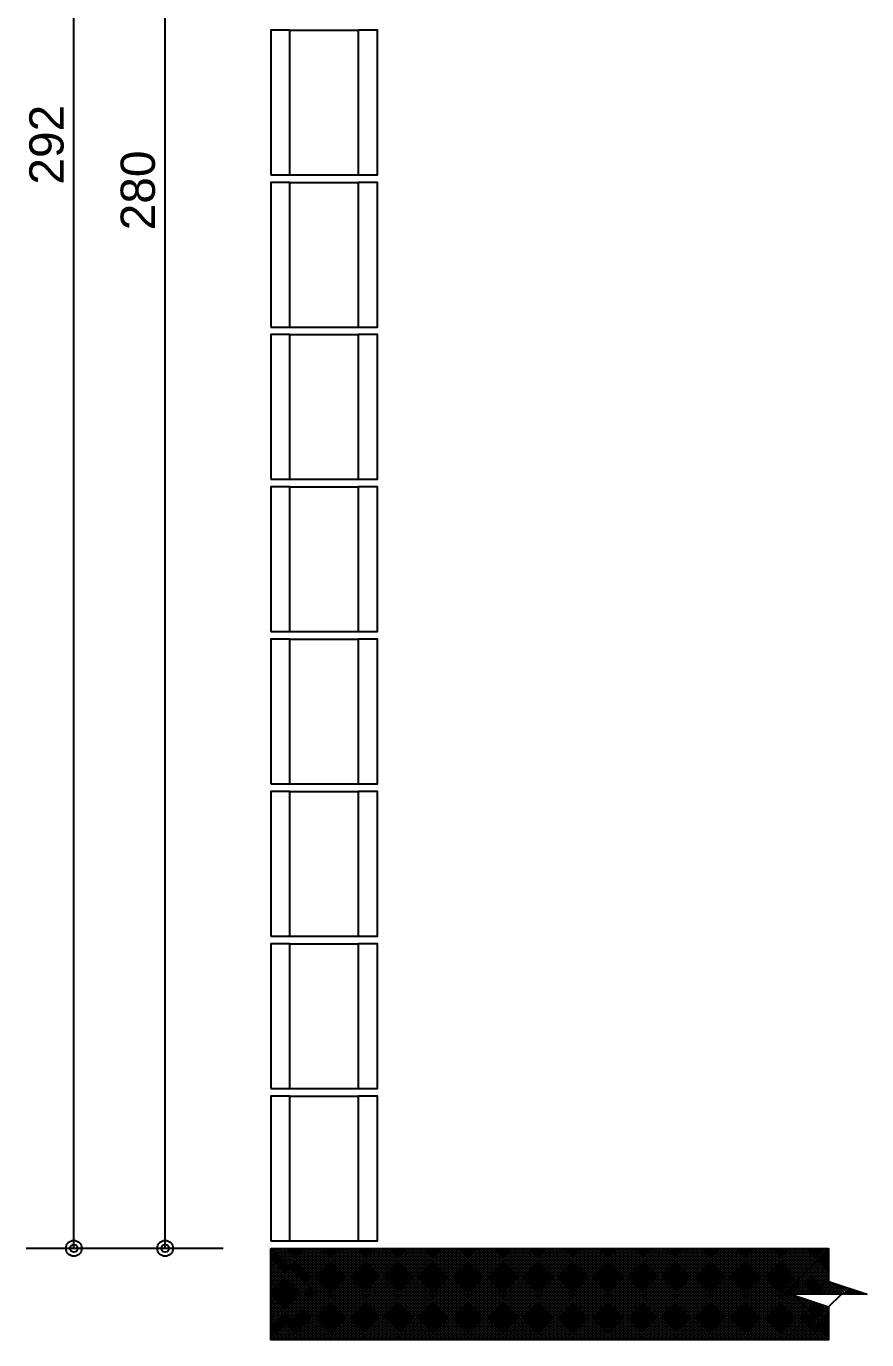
# Model space of a CAD drawing. Extents: x 0 to 119, y 0 to 84.
# Drawn here: x 21.48 to 25.9, y 18.78 to 25.68 of the extents above; entities that cross this region are included whole.
import ezdxf

# ---------------------------------------------------------------- set-up
doc = ezdxf.new("R2010")
doc.units = 0
doc.header["$MEASUREMENT"] = 0
for name, color, linetype in [('10', 252, 'CONTINUOUS'), ('29', 9, 'CONTINUOUS'), ('32', 250, 'CONTINUOUS'), ('6', 178, 'CONTINUOUS')]:
    doc.layers.add(name, color=color, linetype=linetype)
doc.styles.add('TQS_ARIAL', font='arial.ttf')

msp = doc.modelspace()

# ---------------------------------------------------------------- linework, layer by layer
at = {"layer": '10', "color": 252, "linetype": 'Continuous'}
for p, q in [((22.865137, 25.657477), (23.225137, 25.657477)), ((22.865137, 24.897477), (23.225137, 24.897477)), ((22.865137, 24.857477), (23.225137, 24.857477)), ((22.865137, 24.097477), (23.225137, 24.097477)), ((22.865137, 24.057477), (23.225137, 24.057477)), ((22.865137, 23.297477), (23.225137, 23.297477)), ((22.865137, 23.257477), (23.225137, 23.257477)), ((22.865137, 22.497477), (23.225137, 22.497477)), ((22.865137, 22.457477), (23.225137, 22.457477)), ((22.865137, 21.697477), (23.225137, 21.697477)), ((22.865137, 21.657477), (23.225137, 21.657477)), ((22.865137, 21.657477), (23.225137, 21.657477)), ((22.865137, 20.897477), (23.225137, 20.897477)), ((22.865137, 20.857477), (23.225137, 20.857477)), ((22.865137, 20.097477), (23.225137, 20.097477)), ((22.865137, 20.097477), (23.225137, 20.097477)), ((22.865137, 20.057477), (23.225137, 20.057477)), ((22.865137, 20.057477), (23.225137, 20.057477)), ((22.865137, 19.297477), (23.225137, 19.297477))]:
    msp.add_line(p, q, dxfattribs=at)
for points in [[(22.765137, 24.897477), (22.865137, 24.897477), (22.865137, 25.657477), (22.765137, 25.657477), (22.765137, 24.897477)], [(23.225137, 24.897477), (23.325137, 24.897477), (23.325137, 25.657477), (23.225137, 25.657477), (23.225137, 24.897477)], [(22.765137, 24.097477), (22.865137, 24.097477), (22.865137, 24.857477), (22.765137, 24.857477), (22.765137, 24.097477)], [(23.225137, 24.097477), (23.325137, 24.097477), (23.325137, 24.857477), (23.225137, 24.857477), (23.225137, 24.097477)], [(22.765137, 23.297477), (22.865137, 23.297477), (22.865137, 24.057477), (22.765137, 24.057477), (22.765137, 23.297477)], [(23.225137, 23.297477), (23.325137, 23.297477), (23.325137, 24.057477), (23.225137, 24.057477), (23.225137, 23.297477)], [(22.765137, 22.497477), (22.865137, 22.497477), (22.865137, 23.257477), (22.765137, 23.257477), (22.765137, 22.497477)], [(23.225137, 22.497477), (23.325137, 22.497477), (23.325137, 23.257477), (23.225137, 23.257477), (23.225137, 22.497477)], [(22.765137, 21.697477), (22.865137, 21.697477), (22.865137, 22.457477), (22.765137, 22.457477), (22.765137, 21.697477)], [(23.225137, 21.697477), (23.325137, 21.697477), (23.325137, 22.457477), (23.225137, 22.457477), (23.225137, 21.697477)], [(22.765137, 20.897477), (22.865137, 20.897477), (22.865137, 21.657477), (22.765137, 21.657477), (22.765137, 20.897477)], [(23.225137, 20.897477), (23.325137, 20.897477), (23.325137, 21.657477), (23.225137, 21.657477), (23.225137, 20.897477)], [(22.765137, 20.097477), (22.865137, 20.097477), (22.865137, 20.857477), (22.765137, 20.857477), (22.765137, 20.097477)], [(23.225137, 20.097477), (23.325137, 20.097477), (23.325137, 20.857477), (23.225137, 20.857477), (23.225137, 20.097477)], [(22.765137, 19.297477), (22.865137, 19.297477), (22.865137, 20.057477), (22.765137, 20.057477), (22.765137, 19.297477)], [(23.225137, 19.297477), (23.325137, 19.297477), (23.325137, 20.057477), (23.225137, 20.057477), (23.225137, 19.297477)]]:
    msp.add_lwpolyline(points, dxfattribs=at)
at = {"layer": '29', "color": 9, "linetype": 'Continuous'}
for p, q in [((22.765137, 18.777477), (23.24556, 19.257477)), ((22.765137, 18.791197), (23.231418, 19.257477)), ((22.765137, 18.805339), (23.217275, 19.257477)), ((22.765137, 18.819482), (23.203133, 19.257477)), ((22.765137, 18.833624), (23.188991, 19.257477)), ((22.765137, 18.847766), (23.174849, 19.257477)), ((22.765137, 18.861908), (23.160707, 19.257477)), ((22.765137, 18.87605), (23.146565, 19.257477)), ((22.765137, 18.890192), (23.132423, 19.257477)), ((22.765137, 18.904334), (23.118281, 19.257477)), ((22.765137, 18.918477), (23.104138, 19.257477)), ((22.765137, 18.932619), (23.089996, 19.257477)), ((22.765137, 18.946761), (23.075854, 19.257477)), ((22.765137, 18.960903), (23.061712, 19.257477)), ((22.765137, 18.975045), (23.04757, 19.257477)), ((22.765137, 18.989187), (23.033428, 19.257477)), ((22.765137, 19.003329), (23.019286, 19.257477)), ((22.765137, 19.017477), (23.005143, 19.257477)), ((22.765137, 19.031614), (22.991001, 19.257477)), ((22.765137, 19.045756), (22.976859, 19.257477)), ((22.765137, 19.059898), (22.962717, 19.257477)), ((22.765137, 19.07404), (22.948575, 19.257477)), ((22.765137, 19.088182), (22.934433, 19.257477)), ((22.765137, 19.102324), (22.920291, 19.257477)), ((22.765137, 19.116466), (22.906148, 19.257477)), ((22.765137, 19.130609), (22.892006, 19.257477)), ((22.765137, 19.144751), (22.877864, 19.257477)), ((22.765137, 19.158893), (22.863722, 19.257477)), ((22.765137, 19.173035), (22.84958, 19.257477)), ((22.765137, 19.187177), (22.835438, 19.257477)), ((22.765137, 19.201319), (22.821296, 19.257477)), ((22.765137, 19.215461), (22.807154, 19.257477)), ((22.765137, 19.229604), (22.793011, 19.257477)), ((22.765137, 19.243746), (22.778869, 19.257477)), ((22.765137, 19.251148), (23.238807, 18.777477)), ((22.77295, 19.257477), (23.25295, 18.777477)), ((22.779702, 18.777477), (23.259702, 19.257477)), ((22.787092, 19.257477), (23.267092, 18.777477)), ((22.793844, 18.777477), (23.273844, 19.257477)), ((22.801234, 19.257477), (23.281234, 18.777477)), ((22.807986, 18.777477), (23.287986, 19.257477)), ((22.815376, 19.257477), (23.295376, 18.777477)), ((22.822128, 18.777477), (23.302128, 19.257477)), ((22.829518, 19.257477), (23.309518, 18.777477)), ((22.83627, 18.777477), (23.31627, 19.257477)), ((22.84366, 19.257477), (23.32366, 18.777477)), ((22.850413, 18.777477), (23.330413, 19.257477)), ((22.857802, 19.257477), (23.337802, 18.777477)), ((22.864555, 18.777477), (23.344555, 19.257477)), ((22.871945, 19.257477), (23.351945, 18.777477)), ((22.878697, 18.777477), (23.358697, 19.257477)), ((22.886087, 19.257477), (23.366087, 18.777477)), ((22.892839, 18.777477), (23.372839, 19.257477)), ((22.900229, 19.257477), (23.380229, 18.777477)), ((22.906981, 18.777477), (23.386981, 19.257477)), ((22.914371, 19.257477), (23.394371, 18.777477)), ((22.921123, 18.777477), (23.401123, 19.257477)), ((22.928513, 19.257477), (23.408513, 18.777477)), ((22.935265, 18.777477), (23.415265, 19.257477)), ((22.942655, 19.257477), (23.422655, 18.777477)), ((22.949408, 18.777477), (23.429408, 19.257477)), ((22.956797, 19.257477), (23.436797, 18.777477)), ((22.96355, 18.777477), (23.44355, 19.257477)), ((22.970939, 19.257477), (23.450939, 18.777477)), ((22.977692, 18.777477), (23.457692, 19.257477)), ((22.985082, 19.257477), (23.465082, 18.777477)), ((22.991834, 18.777477), (23.471834, 19.257477)), ((22.999224, 19.257477), (23.479224, 18.777477)), ((23.005976, 18.777477), (23.485976, 19.257477)), ((23.013366, 19.257477), (23.493366, 18.777477)), ((23.020118, 18.777477), (23.500118, 19.257477)), ((23.027508, 19.257477), (23.507508, 18.777477)), ((23.03426, 18.777477), (23.51426, 19.257477)), ((23.04165, 19.257477), (23.52165, 18.777477)), ((23.048402, 18.777477), (23.528402, 19.257477)), ((23.055792, 19.257477), (23.535792, 18.777477)), ((23.062545, 18.777477), (23.542545, 19.257477)), ((23.069934, 19.257477), (23.549934, 18.777477)), ((23.076687, 18.777477), (23.556687, 19.257477)), ((23.084077, 19.257477), (23.564077, 18.777477)), ((23.090829, 18.777477), (23.570829, 19.257477)), ((23.098219, 19.257477), (23.578219, 18.777477)), ((23.104971, 18.777477), (23.584971, 19.257477)), ((23.112361, 19.257477), (23.592361, 18.777477)), ((23.119113, 18.777477), (23.599113, 19.257477)), ((23.126503, 19.257477), (23.606503, 18.777477)), ((23.133255, 18.777477), (23.613255, 19.257477)), ((23.140645, 19.257477), (23.620645, 18.777477)), ((23.147397, 18.777477), (23.627397, 19.257477)), ((23.154787, 19.257477), (23.634787, 18.777477)), ((23.16154, 18.777477), (23.64154, 19.257477)), ((23.168929, 19.257477), (23.648929, 18.777477)), ((23.175682, 18.777477), (23.655682, 19.257477)), ((23.183072, 19.257477), (23.663072, 18.777477)), ((23.189824, 18.777477), (23.669824, 19.257477)), ((23.197214, 19.257477), (23.677214, 18.777477)), ((23.203966, 18.777477), (23.683966, 19.257477)), ((23.211356, 19.257477), (23.691356, 18.777477)), ((23.218108, 18.777477), (23.698108, 19.257477)), ((23.225498, 19.257477), (23.705498, 18.777477)), ((23.23225, 18.777477), (23.71225, 19.257477)), ((23.23964, 19.257477), (23.71964, 18.777477)), ((23.246392, 18.777477), (23.726392, 19.257477)), ((23.253782, 19.257477), (23.733782, 18.777477)), ((23.260534, 18.777477), (23.740534, 19.257477)), ((23.267924, 19.257477), (23.747924, 18.777477)), ((23.274677, 18.777477), (23.754677, 19.257477)), ((23.282066, 19.257477), (23.762066, 18.777477)), ((23.288819, 18.777477), (23.768819, 19.257477)), ((23.296209, 19.257477), (23.776209, 18.777477)), ((23.302961, 18.777477), (23.782961, 19.257477)), ((23.310351, 19.257477), (23.790351, 18.777477)), ((23.317103, 18.777477), (23.797103, 19.257477)), ((23.324493, 19.257477), (23.804493, 18.777477)), ((23.331245, 18.777477), (23.811245, 19.257477)), ((23.338635, 19.257477), (23.818635, 18.777477)), ((23.345387, 18.777477), (23.825387, 19.257477)), ((23.352777, 19.257477), (23.832777, 18.777477)), ((23.359529, 18.777477), (23.839529, 19.257477)), ((23.366919, 19.257477), (23.846919, 18.777477)), ((23.373672, 18.777477), (23.853672, 19.257477)), ((23.381061, 19.257477), (23.861061, 18.777477)), ((23.387814, 18.777477), (23.867814, 19.257477)), ((23.395204, 19.257477), (23.875204, 18.777477)), ((23.401956, 18.777477), (23.881956, 19.257477)), ((23.409346, 19.257477), (23.889346, 18.777477)), ((23.416098, 18.777477), (23.896098, 19.257477)), ((23.423488, 19.257477), (23.903488, 18.777477)), ((23.43024, 18.777477), (23.91024, 19.257477)), ((23.43763, 19.257477), (23.91763, 18.777477)), ((23.444382, 18.777477), (23.924382, 19.257477)), ((23.451772, 19.257477), (23.931772, 18.777477)), ((23.458524, 18.777477), (23.938524, 19.257477)), ((23.465914, 19.257477), (23.945914, 18.777477)), ((23.472667, 18.777477), (23.952667, 19.257477)), ((23.480056, 19.257477), (23.960056, 18.777477)), ((23.486809, 18.777477), (23.966809, 19.257477)), ((23.494198, 19.257477), (23.974198, 18.777477)), ((23.500951, 18.777477), (23.980951, 19.257477)), ((23.508341, 19.257477), (23.988341, 18.777477)), ((23.515093, 18.777477), (23.995093, 19.257477)), ((23.522483, 19.257477), (24.002483, 18.777477)), ((23.529235, 18.777477), (24.009235, 19.257477)), ((23.536625, 19.257477), (24.016625, 18.777477)), ((23.543377, 18.777477), (24.023377, 19.257477)), ((23.550767, 19.257477), (24.030767, 18.777477)), ((23.557519, 18.777477), (24.037519, 19.257477)), ((23.564909, 19.257477), (24.044909, 18.777477)), ((23.571661, 18.777477), (24.051661, 19.257477)), ((23.579051, 19.257477), (24.059051, 18.777477)), ((23.585804, 18.777477), (24.065804, 19.257477)), ((23.593193, 19.257477), (24.073193, 18.777477)), ((23.599946, 18.777477), (24.079946, 19.257477)), ((23.607336, 19.257477), (24.087336, 18.777477)), ((23.614088, 18.777477), (24.094088, 19.257477)), ((23.621478, 19.257477), (24.101478, 18.777477)), ((23.62823, 18.777477), (24.10823, 19.257477)), ((23.63562, 19.257477), (24.11562, 18.777477)), ((23.642372, 18.777477), (24.122372, 19.257477)), ((23.649762, 19.257477), (24.129762, 18.777477)), ((23.656514, 18.777477), (24.136514, 19.257477)), ((23.663904, 19.257477), (24.143904, 18.777477)), ((23.670656, 18.777477), (24.150656, 19.257477)), ((23.678046, 19.257477), (24.158046, 18.777477)), ((23.684799, 18.777477), (24.164799, 19.257477)), ((23.692188, 19.257477), (24.172188, 18.777477)), ((23.698941, 18.777477), (24.178941, 19.257477)), ((23.706331, 19.257477), (24.186331, 18.777477)), ((23.713083, 18.777477), (24.193083, 19.257477)), ((23.720473, 19.257477), (24.200473, 18.777477)), ((23.727225, 18.777477), (24.207225, 19.257477)), ((23.734615, 19.257477), (24.214615, 18.777477)), ((23.741367, 18.777477), (24.221367, 19.257477)), ((23.748757, 19.257477), (24.228757, 18.777477)), ((23.755509, 18.777477), (24.235509, 19.257477)), ((23.762899, 19.257477), (24.242899, 18.777477)), ((23.769651, 18.777477), (24.249651, 19.257477)), ((23.777041, 19.257477), (24.257041, 18.777477)), ((23.783794, 18.777477), (24.263794, 19.257477)), ((23.791183, 19.257477), (24.271183, 18.777477)), ((23.797936, 18.777477), (24.277936, 19.257477)), ((23.805325, 19.257477), (24.285325, 18.777477)), ((23.812078, 18.777477), (24.292078, 19.257477)), ((23.819468, 19.257477), (24.299468, 18.777477)), ((23.82622, 18.777477), (24.30622, 19.257477)), ((23.83361, 19.257477), (24.31361, 18.777477)), ((23.840362, 18.777477), (24.320362, 19.257477)), ((23.847752, 19.257477), (24.327752, 18.777477)), ((23.854504, 18.777477), (24.334504, 19.257477)), ((23.861894, 19.257477), (24.341894, 18.777477)), ((23.868646, 18.777477), (24.348646, 19.257477)), ((23.876036, 19.257477), (24.356036, 18.777477)), ((23.882788, 18.777477), (24.362788, 19.257477)), ((23.890178, 19.257477), (24.370178, 18.777477)), ((23.896931, 18.777477), (24.376931, 19.257477)), ((23.90432, 19.257477), (24.38432, 18.777477)), ((23.911073, 18.777477), (24.391073, 19.257477)), ((23.918463, 19.257477), (24.398463, 18.777477)), ((23.925215, 18.777477), (24.405215, 19.257477)), ((23.932605, 19.257477), (24.412605, 18.777477)), ((23.939357, 18.777477), (24.419357, 19.257477)), ((23.946747, 19.257477), (24.426747, 18.777477)), ((23.953499, 18.777477), (24.433499, 19.257477)), ((23.960889, 19.257477), (24.440889, 18.777477)), ((23.967641, 18.777477), (24.447641, 19.257477)), ((23.975031, 19.257477), (24.455031, 18.777477)), ((23.981783, 18.777477), (24.461783, 19.257477)), ((23.989173, 19.257477), (24.469173, 18.777477)), ((23.995926, 18.777477), (24.475926, 19.257477)), ((24.003315, 19.257477), (24.483315, 18.777477)), ((24.010068, 18.777477), (24.490068, 19.257477)), ((24.017458, 19.257477), (24.497458, 18.777477)), ((24.02421, 18.777477), (24.50421, 19.257477)), ((24.0316, 19.257477), (24.5116, 18.777477)), ((24.038352, 18.777477), (24.518352, 19.257477)), ((24.045742, 19.257477), (24.525742, 18.777477)), ((24.052494, 18.777477), (24.532494, 19.257477)), ((24.059884, 19.257477), (24.539884, 18.777477)), ((24.066636, 18.777477), (24.546636, 19.257477)), ((24.074026, 19.257477), (24.554026, 18.777477)), ((24.080778, 18.777477), (24.560778, 19.257477)), ((24.088168, 19.257477), (24.568168, 18.777477)), ((24.09492, 18.777477), (24.57492, 19.257477)), ((24.10231, 19.257477), (24.58231, 18.777477)), ((24.109063, 18.777477), (24.589063, 19.257477)), ((24.116452, 19.257477), (24.596452, 18.777477)), ((24.123205, 18.777477), (24.603205, 19.257477)), ((24.130595, 19.257477), (24.610595, 18.777477)), ((24.137347, 18.777477), (24.617347, 19.257477)), ((24.144737, 19.257477), (24.624737, 18.777477)), ((24.151489, 18.777477), (24.631489, 19.257477)), ((24.158879, 19.257477), (24.638879, 18.777477)), ((24.165631, 18.777477), (24.645631, 19.257477)), ((24.173021, 19.257477), (24.653021, 18.777477)), ((24.179773, 18.777477), (24.659773, 19.257477)), ((24.187163, 19.257477), (24.667163, 18.777477)), ((24.193915, 18.777477), (24.673915, 19.257477)), ((24.201305, 19.257477), (24.681305, 18.777477)), ((24.208058, 18.777477), (24.688058, 19.257477)), ((24.215447, 19.257477), (24.695447, 18.777477)), ((24.2222, 18.777477), (24.7022, 19.257477)), ((24.22959, 19.257477), (24.70959, 18.777477)), ((24.236342, 18.777477), (24.716342, 19.257477)), ((24.243732, 19.257477), (24.723732, 18.777477)), ((24.250484, 18.777477), (24.730484, 19.257477)), ((24.257874, 19.257477), (24.737874, 18.777477)), ((24.264626, 18.777477), (24.744626, 19.257477)), ((24.272016, 19.257477), (24.752016, 18.777477)), ((24.278768, 18.777477), (24.758768, 19.257477)), ((24.286158, 19.257477), (24.766158, 18.777477)), ((24.29291, 18.777477), (24.77291, 19.257477)), ((24.3003, 19.257477), (24.7803, 18.777477)), ((24.307053, 18.777477), (24.787053, 19.257477)), ((24.314442, 19.257477), (24.794442, 18.777477)), ((24.321195, 18.777477), (24.801195, 19.257477)), ((24.328584, 19.257477), (24.808584, 18.777477)), ((24.335337, 18.777477), (24.815337, 19.257477)), ((24.342727, 19.257477), (24.822727, 18.777477)), ((24.349479, 18.777477), (24.829479, 19.257477)), ((24.356869, 19.257477), (24.836869, 18.777477)), ((24.363621, 18.777477), (24.843621, 19.257477)), ((24.371011, 19.257477), (24.851011, 18.777477)), ((24.377763, 18.777477), (24.857763, 19.257477)), ((24.385153, 19.257477), (24.865153, 18.777477)), ((24.391905, 18.777477), (24.871905, 19.257477)), ((24.399295, 19.257477), (24.879295, 18.777477)), ((24.406047, 18.777477), (24.886047, 19.257477)), ((24.413437, 19.257477), (24.893437, 18.777477)), ((24.42019, 18.777477), (24.90019, 19.257477)), ((24.427579, 19.257477), (24.907579, 18.777477)), ((24.434332, 18.777477), (24.914332, 19.257477)), ((24.441722, 19.257477), (24.921722, 18.777477)), ((24.448474, 18.777477), (24.928474, 19.257477)), ((24.455864, 19.257477), (24.935864, 18.777477)), ((24.462616, 18.777477), (24.942616, 19.257477)), ((24.470006, 19.257477), (24.950006, 18.777477)), ((24.476758, 18.777477), (24.956758, 19.257477)), ((24.484148, 19.257477), (24.964148, 18.777477)), ((24.4909, 18.777477), (24.9709, 19.257477)), ((24.49829, 19.257477), (24.97829, 18.777477)), ((24.505042, 18.777477), (24.985042, 19.257477)), ((24.512432, 19.257477), (24.992432, 18.777477)), ((24.519185, 18.777477), (24.999185, 19.257477)), ((24.526574, 19.257477), (25.006574, 18.777477)), ((24.533327, 18.777477), (25.013327, 19.257477)), ((24.540717, 19.257477), (25.020717, 18.777477)), ((24.547469, 18.777477), (25.027469, 19.257477)), ((24.554859, 19.257477), (25.034859, 18.777477)), ((24.561611, 18.777477), (25.041611, 19.257477)), ((24.569001, 19.257477), (25.049001, 18.777477)), ((24.575753, 18.777477), (25.055753, 19.257477)), ((24.583143, 19.257477), (25.063143, 18.777477)), ((24.589895, 18.777477), (25.069895, 19.257477)), ((24.597285, 19.257477), (25.077285, 18.777477)), ((24.604037, 18.777477), (25.084037, 19.257477)), ((24.611427, 19.257477), (25.091427, 18.777477)), ((24.61818, 18.777477), (25.09818, 19.257477)), ((24.625569, 19.257477), (25.105569, 18.777477)), ((24.632322, 18.777477), (25.112322, 19.257477)), ((24.639711, 19.257477), (25.119711, 18.777477)), ((24.646464, 18.777477), (25.126464, 19.257477)), ((24.653854, 19.257477), (25.133854, 18.777477)), ((24.660606, 18.777477), (25.140606, 19.257477)), ((24.667996, 19.257477), (25.147996, 18.777477)), ((24.674748, 18.777477), (25.154748, 19.257477)), ((24.682138, 19.257477), (25.162138, 18.777477)), ((24.68889, 18.777477), (25.16889, 19.257477)), ((24.69628, 19.257477), (25.17628, 18.777477)), ((24.703032, 18.777477), (25.183032, 19.257477)), ((24.710422, 19.257477), (25.190422, 18.777477)), ((24.717174, 18.777477), (25.197174, 19.257477)), ((24.724564, 19.257477), (25.204564, 18.777477)), ((24.731317, 18.777477), (25.211317, 19.257477)), ((24.738706, 19.257477), (25.218706, 18.777477)), ((24.745459, 18.777477), (25.225459, 19.257477)), ((24.752849, 19.257477), (25.232849, 18.777477)), ((24.759601, 18.777477), (25.239601, 19.257477)), ((24.766991, 19.257477), (25.246991, 18.777477)), ((24.773743, 18.777477), (25.253743, 19.257477)), ((24.781133, 19.257477), (25.261133, 18.777477)), ((24.787885, 18.777477), (25.267885, 19.257477)), ((24.795275, 19.257477), (25.275275, 18.777477)), ((24.802027, 18.777477), (25.282027, 19.257477)), ((24.809417, 19.257477), (25.289417, 18.777477)), ((24.816169, 18.777477), (25.296169, 19.257477)), ((24.823559, 19.257477), (25.303559, 18.777477)), ((24.830312, 18.777477), (25.310312, 19.257477)), ((24.837701, 19.257477), (25.317701, 18.777477)), ((24.844454, 18.777477), (25.324454, 19.257477)), ((24.851844, 19.257477), (25.331844, 18.777477)), ((24.858596, 18.777477), (25.338596, 19.257477)), ((24.865986, 19.257477), (25.345986, 18.777477)), ((24.872738, 18.777477), (25.352738, 19.257477)), ((24.880128, 19.257477), (25.360128, 18.777477)), ((24.88688, 18.777477), (25.36688, 19.257477)), ((24.89427, 19.257477), (25.37427, 18.777477)), ((24.901022, 18.777477), (25.381022, 19.257477)), ((24.908412, 19.257477), (25.388412, 18.777477)), ((24.915164, 18.777477), (25.395164, 19.257477)), ((24.922554, 19.257477), (25.402554, 18.777477)), ((24.929306, 18.777477), (25.409306, 19.257477)), ((24.936696, 19.257477), (25.416696, 18.777477)), ((24.943449, 18.777477), (25.423449, 19.257477)), ((24.950838, 19.257477), (25.430838, 18.777477)), ((24.957591, 18.777477), (25.437591, 19.257477)), ((24.964981, 19.257477), (25.444981, 18.777477)), ((24.971733, 18.777477), (25.451733, 19.257477)), ((24.979123, 19.257477), (25.459123, 18.777477)), ((24.985875, 18.777477), (25.465875, 19.257477)), ((24.993265, 19.257477), (25.473265, 18.777477)), ((25.000017, 18.777477), (25.480017, 19.257477)), ((25.007407, 19.257477), (25.487407, 18.777477)), ((25.014159, 18.777477), (25.494159, 19.257477)), ((25.021549, 19.257477), (25.501549, 18.777477)), ((25.028301, 18.777477), (25.508301, 19.257477)), ((25.035691, 19.257477), (25.515691, 18.777477)), ((25.042444, 18.777477), (25.522444, 19.257477)), ((25.049833, 19.257477), (25.529833, 18.777477)), ((25.056586, 18.777477), (25.536586, 19.257477)), ((25.063976, 19.257477), (25.543976, 18.777477)), ((25.070728, 18.777477), (25.550728, 19.257477)), ((25.078118, 19.257477), (25.558118, 18.777477)), ((25.08487, 18.777477), (25.56487, 19.257477)), ((25.09226, 19.257477), (25.57226, 18.777477)), ((25.099012, 18.777477), (25.579012, 19.257477)), ((25.106402, 19.257477), (25.586402, 18.777477)), ((25.113154, 18.777477), (25.593154, 19.257477)), ((25.120544, 19.257477), (25.600544, 18.777477)), ((25.127296, 18.777477), (25.607296, 19.257477)), ((25.134686, 19.257477), (25.614686, 18.777477)), ((25.141439, 18.777477), (25.621439, 19.257477)), ((25.148828, 19.257477), (25.628828, 18.777477)), ((25.155581, 18.777477), (25.635581, 19.257477)), ((25.16297, 19.257477), (25.64297, 18.777477)), ((25.169723, 18.777477), (25.649723, 19.257477)), ((25.177113, 19.257477), (25.657113, 18.777477)), ((25.183865, 18.777477), (25.663865, 19.257477)), ((25.191255, 19.257477), (25.671255, 18.777477)), ((25.198007, 18.777477), (25.678007, 19.257477)), ((25.205397, 19.257477), (25.685397, 18.777477)), ((25.212149, 18.777477), (25.692149, 19.257477)), ((25.219539, 19.257477), (25.695473, 18.781544)), ((25.233681, 19.257477), (25.695473, 18.795686)), ((25.247823, 19.257477), (25.695473, 18.809828)), ((25.261965, 19.257477), (25.501965, 19.017477)), ((25.276108, 19.257477), (25.516108, 19.017477)), ((25.29025, 19.257477), (25.53025, 19.017477)), ((25.304392, 19.257477), (25.544392, 19.017477)), ((25.318534, 19.257477), (25.558534, 19.017477)), ((25.332676, 19.257477), (25.572676, 19.017477)), ((25.346818, 19.257477), (25.586818, 19.017477)), ((25.36096, 19.257477), (25.60096, 19.017477)), ((25.375103, 19.257477), (25.615103, 19.017477)), ((25.389245, 19.257477), (25.629245, 19.017477)), ((25.403387, 19.257477), (25.643387, 19.017477)), ((25.417529, 19.257477), (25.657529, 19.017477)), ((25.431671, 19.257477), (25.671671, 19.017477)), ((25.445813, 19.257477), (25.685813, 19.017477)), ((25.459955, 19.257477), (25.699955, 19.017477)), ((25.474097, 19.257477), (25.714097, 19.017477)), ((25.48824, 19.257477), (25.72824, 19.017477)), ((25.502382, 19.257477), (25.742382, 19.017477)), ((25.516524, 19.257477), (25.756524, 19.017477)), ((25.530666, 19.257477), (25.695473, 19.092671)), ((25.544808, 19.257477), (25.695473, 19.106813)), ((25.55895, 19.257477), (25.695473, 19.120955)), ((25.573092, 19.257477), (25.695473, 19.135097)), ((25.587235, 19.257477), (25.695473, 19.149239)), ((25.601377, 19.257477), (25.695473, 19.163381)), ((25.615519, 19.257477), (25.695473, 19.177523)), ((25.629661, 19.257477), (25.695473, 19.191666)), ((25.643803, 19.257477), (25.695473, 19.205808)), ((25.657945, 19.257477), (25.695473, 19.21995)), ((25.672087, 19.257477), (25.695473, 19.234092)), ((25.68623, 19.257477), (25.695473, 19.248234)), ((22.765137, 19.237005), (23.224665, 18.777477)), ((22.765137, 19.222863), (23.210523, 18.777477)), ((22.765137, 19.208721), (23.196381, 18.777477)), ((22.765137, 19.194579), (23.182239, 18.777477)), ((25.226291, 18.777477), (25.695473, 19.246659)), ((25.240433, 18.777477), (25.695473, 19.232517)), ((25.254576, 18.777477), (25.695473, 19.218375)), ((25.508718, 19.017477), (25.695473, 19.204233)), ((25.52286, 19.017477), (25.695473, 19.190091)), ((22.765137, 19.180437), (23.168097, 18.777477)), ((22.765137, 19.166295), (23.153955, 18.777477)), ((22.765137, 19.152153), (23.139812, 18.777477)), ((22.765137, 19.13801), (23.12567, 18.777477)), ((22.765137, 19.123868), (23.111528, 18.777477)), ((25.537002, 19.017477), (25.695473, 19.175948)), ((25.551144, 19.017477), (25.695473, 19.161806)), ((25.565286, 19.017477), (25.695473, 19.147664)), ((25.579428, 19.017477), (25.695473, 19.133522)), ((25.593571, 19.017477), (25.695473, 19.11938)), ((22.765137, 19.109726), (23.097386, 18.777477)), ((22.765137, 19.095584), (23.083244, 18.777477)), ((22.765137, 19.081442), (23.069102, 18.777477)), ((22.765137, 19.0673), (23.05496, 18.777477)), ((22.765137, 19.053158), (23.040818, 18.777477)), ((25.607713, 19.017477), (25.695473, 19.105238)), ((25.621855, 19.017477), (25.695473, 19.091096)), ((25.635997, 19.017477), (25.700866, 19.082346)), ((25.650139, 19.017477), (25.711472, 19.078811)), ((25.664281, 19.017477), (25.722079, 19.075275)), ((25.678423, 19.017477), (25.732686, 19.07174)), ((25.692566, 19.017477), (25.743292, 19.068204)), ((25.706708, 19.017477), (25.753899, 19.064669)), ((25.708263, 19.079881), (25.770666, 19.017477)), ((25.72085, 19.017477), (25.764505, 19.061133)), ((25.729476, 19.07281), (25.784808, 19.017477)), ((25.734992, 19.017477), (25.775112, 19.057598)), ((25.749134, 19.017477), (25.785719, 19.054062)), ((25.750689, 19.065739), (25.79895, 19.017477)), ((25.771902, 19.058668), (25.813092, 19.017477)), ((25.777418, 19.017477), (25.806932, 19.046991)), ((25.793116, 19.051596), (25.827235, 19.017477)), ((25.814329, 19.044525), (25.841377, 19.017477)), ((22.765137, 19.039015), (23.026675, 18.777477)), ((22.765137, 19.024873), (23.012533, 18.777477)), ((22.765137, 19.010731), (22.998391, 18.777477)), ((22.765137, 18.996589), (22.984249, 18.777477)), ((22.765137, 18.982447), (22.970107, 18.777477)), ((25.268718, 18.777477), (25.505407, 19.014166)), ((25.28286, 18.777477), (25.516013, 19.010631)), ((25.297002, 18.777477), (25.52662, 19.007095)), ((25.311144, 18.777477), (25.537226, 19.00356)), ((25.325286, 18.777477), (25.547833, 19.000024)), ((25.339428, 18.777477), (25.55844, 18.996489)), ((25.353571, 18.777477), (25.569046, 18.992953)), ((25.367713, 18.777477), (25.579653, 18.989418)), ((25.381855, 18.777477), (25.590259, 18.985882)), ((25.395997, 18.777477), (25.600866, 18.982346)), ((25.410139, 18.777477), (25.611473, 18.978811)), ((25.424281, 18.777477), (25.622079, 18.975275)), ((25.505212, 19.014231), (25.695473, 18.82397)), ((25.526425, 19.00716), (25.695473, 18.838112)), ((25.547638, 19.000089), (25.695473, 18.852254)), ((25.568851, 18.993018), (25.695473, 18.866396)), ((25.590065, 18.985947), (25.695473, 18.880539)), ((25.611278, 18.978876), (25.695473, 18.894681)), ((25.695473, 18.950811), (25.763276, 19.017477)), ((25.79156, 19.017477), (25.817539, 19.043456)), ((25.805703, 19.017477), (25.828145, 19.03992)), ((25.819845, 19.017477), (25.838752, 19.036384)), ((25.833987, 19.017477), (25.849358, 19.032849)), ((25.835542, 19.037454), (25.855519, 19.017477)), ((25.848129, 19.017477), (25.859965, 19.029313)), ((25.856755, 19.030383), (25.869661, 19.017477)), ((25.862271, 19.017477), (25.870572, 19.025778)), ((25.876413, 19.017477), (25.881178, 19.022242)), ((25.877968, 19.023312), (25.883803, 19.017477)), ((25.890555, 19.017477), (25.891785, 19.018707)), ((22.765137, 18.968305), (22.955965, 18.777477)), ((22.765137, 18.954163), (22.941823, 18.777477)), ((22.765137, 18.940021), (22.92768, 18.777477)), ((22.765137, 18.925878), (22.913538, 18.777477)), ((22.765137, 18.911736), (22.899396, 18.777477)), ((25.438423, 18.777477), (25.632686, 18.97174)), ((25.452566, 18.777477), (25.643292, 18.968204)), ((25.466708, 18.777477), (25.653899, 18.964669)), ((25.48085, 18.777477), (25.664506, 18.961133)), ((25.494992, 18.777477), (25.675112, 18.957598)), ((25.509134, 18.777477), (25.685719, 18.954062)), ((25.523276, 18.777477), (25.695473, 18.949674)), ((25.537418, 18.777477), (25.695473, 18.935532)), ((25.55156, 18.777477), (25.695473, 18.92139)), ((25.565703, 18.777477), (25.695473, 18.907248)), ((25.632491, 18.971805), (25.695473, 18.908823)), ((25.653704, 18.964734), (25.695473, 18.922965)), ((25.674917, 18.957663), (25.695473, 18.937107)), ((22.765137, 18.897594), (22.885254, 18.777477)), ((22.765137, 18.883452), (22.871112, 18.777477)), ((22.765137, 18.86931), (22.85697, 18.777477)), ((22.765137, 18.855168), (22.842828, 18.777477)), ((22.765137, 18.841026), (22.828686, 18.777477)), ((25.579845, 18.777477), (25.695473, 18.893106)), ((25.593987, 18.777477), (25.695473, 18.878964)), ((25.608129, 18.777477), (25.695473, 18.864821)), ((25.622271, 18.777477), (25.695473, 18.850679)), ((22.765137, 18.826883), (22.814543, 18.777477)), ((22.765137, 18.812741), (22.800401, 18.777477)), ((22.765137, 18.798599), (22.786259, 18.777477)), ((22.765137, 18.784457), (22.772117, 18.777477)), ((25.636413, 18.777477), (25.695473, 18.836537)), ((25.650555, 18.777477), (25.695473, 18.822395)), ((25.664698, 18.777477), (25.695473, 18.808253)), ((25.67884, 18.777477), (25.695473, 18.794111)), ((25.692982, 18.777477), (25.695473, 18.779969))]:
    msp.add_line(p, q, dxfattribs=at)
msp.add_lwpolyline([(22.765137, 19.257477), (25.695473, 19.257477), (25.695473, 19.084144), (25.895473, 19.017477), (25.495473, 19.017477), (25.695473, 18.950811), (25.695473, 18.777477), (22.765137, 18.777477), (22.765137, 18.950811), (22.765137, 19.017477), (22.765137, 19.084144), (22.765137, 19.257477)], dxfattribs=at)
at = {"layer": '32', "color": 250, "linetype": 'Continuous'}
for p, q in [((21.731162, 19.257477), (21.731162, 30.937477)), ((22.210826, 19.257477), (22.210826, 30.457477)), ((22.265137, 19.257477), (21.481162, 19.257477)), ((22.515137, 19.257477), (21.960826, 19.257477)), ((22.515137, 19.257477), (22.515137, 19.257477)), ((22.765137, 19.257477), (22.765137, 19.257477)), ((22.765137, 19.257477), (22.765137, 19.257477)), ((22.765137, 19.257477), (22.765137, 19.257477)), ((22.765137, 19.257477), (22.765137, 19.257477)), ((22.765137, 18.777477), (22.765137, 18.777477))]:
    msp.add_line(p, q, dxfattribs=at)
for centre, radius in [((21.731162, 19.257477), 0.041625), ((21.731162, 19.257477), 0.02075), ((22.210826, 19.257477), 0.041625), ((22.210826, 19.257477), 0.02075)]:
    msp.add_circle(centre, radius, dxfattribs=at)
at = {"layer": '6', "color": 178, "linetype": 'Continuous'}
msp.add_lwpolyline([(22.765137, 19.257477), (25.695473, 19.257477), (25.695473, 19.084144), (25.895473, 19.017477), (25.495473, 19.017477), (25.695473, 18.950811), (25.695473, 18.777477), (22.765137, 18.777477), (22.765137, 18.950811), (22.765137, 19.017477), (22.765137, 19.084144), (22.765137, 19.257477)], dxfattribs=at)

# ---------------------------------------------------------------- texts
at = {"layer": '32', "color": 250, "linetype": 'Continuous', "style": 'TQS_ARIAL'}
for s, p in [('292', (21.677162, 24.845477)), ('280', (22.156826, 24.605477))]:
    msp.add_text(s, height=0.18, rotation=90, dxfattribs=at).set_placement(p)

doc.saveas('drawing.dxf')
